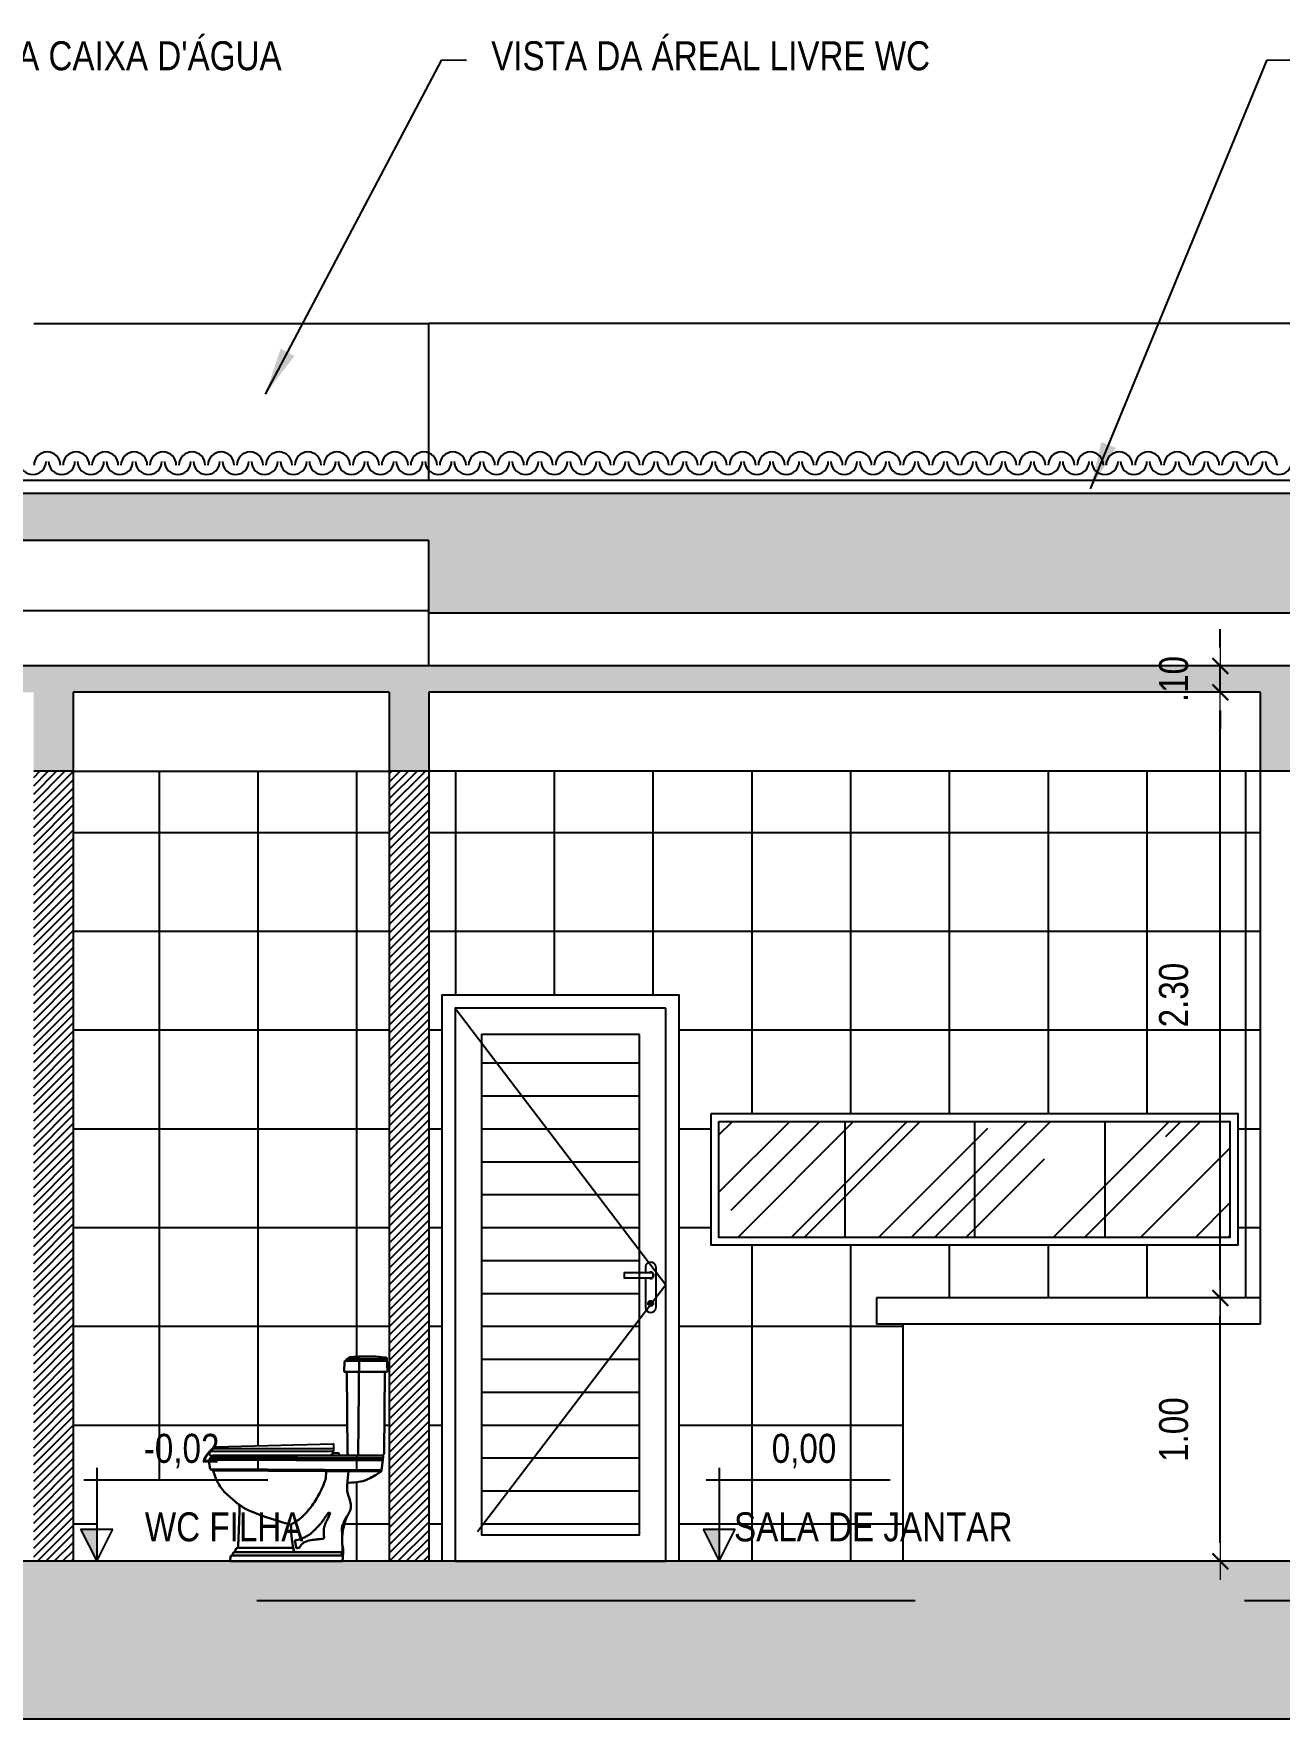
# Model space of a CAD drawing. Header units: millimetres. Extents: x -677 to -23, y -135 to 1112.
# Drawn here: x -56.4 to -51.67, y 864.54 to 870.94 of the extents above; entities that cross this region are included whole.
import ezdxf
from ezdxf.enums import TextEntityAlignment as Align

# ---------------------------------------------------------------- set-up
doc = ezdxf.new("R2010")
doc.units = ezdxf.units.MM
doc.header["$LTSCALE"] = 20
doc.header["$MEASUREMENT"] = 0
doc.header["$PDSIZE"] = -5
doc.linetypes.add('CONTINU', pattern=[0])
doc.linetypes.add('HIDDEN2', pattern=[0.1875, 0.125, -0.0625])
doc.layers.get('0').update_dxf_attribs({"linetype": 'CONTINUOUS'})
doc.layers.get('Defpoints').update_dxf_attribs({"linetype": 'CONTINUOUS'})
for name, color, linetype in [('COTA', 7, 'CONTINUOUS'), ('COTAS', 7, 'CONTINUOUS'), ('E-hatch', 8, 'CONTINUOUS'), ('E-txt-g', 3, 'CONTINUOUS'), ('ESQUADRIA', 3, 'CONTINUOUS'), ('IDECOR', 1, 'CONTINUOUS'), ('IPONTO', 2, 'CONTINUOUS')]:
    doc.layers.add(name, color=color, linetype=linetype)
for name, color, linetype, lineweight in [('E-Cta-W', 7, 'CONTINUOUS', 20), ('E-Pen-C', 4, 'CONTINUOUS', 15), ('E-Pen-G', 3, 'CONTINUOUS', 30), ('E-Txt-W', 7, 'CONTINUOUS', 20), ('ICASA', 3, 'CONTINUOUS', 30)]:
    doc.layers.add(name, color=color, linetype=linetype, lineweight=lineweight)
doc.styles.add('F2', font='swissc.ttf')
doc.styles.add('REG60', font='romans.shx', dxfattribs={"width": 0.8, "height": 0.15})
doc.styles.add('REG80', font='romans.shx', dxfattribs={"width": 0.8, "height": 0.2})
doc.dimstyles.new('DIMENSION-1', dxfattribs={"dimtxt": 0.11, "dimasz": 0.07, "dimexe": 1, "dimexo": 0, "dimgap": 0.12, "dimtad": 1, "dimzin": 7, "dimdsep": 46, "dimtxsty": 'F2', "dimblk1": 'TRACO', "dimblk2": 'TRACO', "dimsah": 1, "dimcen": 1, "dimse1": 1, "dimse2": 1, "dimclrd": 256, "dimclre": 256, "dimclrt": 6, "dimadec": 0, "dimazin": 0, "dimtfac": 1, "dimtix": 1, "dimtmove": 2, "dimatfit": 3, "dimldrblk": 'TRACO', "dimfxl": 1, "dimtolj": 1, "dimtzin": 0, "dimarcsym": 0})
doc.dimstyles.get("Standard").update_dxf_attribs({"dimtxt": 0.18, "dimasz": 0.18, "dimexe": 0.18, "dimexo": 0.0625, "dimgap": 0.09, "dimtad": 0, "dimtih": 1, "dimtoh": 1, "dimdec": 4, "dimzin": 0, "dimdsep": 46, "dimtxsty": 'Standard', "dimcen": 0.09, "dimadec": 0, "dimazin": 0, "dimtfac": 1, "dimtdec": 4, "dimtofl": 0, "dimtmove": 0, "dimatfit": 3, "dimfxl": 1, "dimtolj": 1, "dimtzin": 0, "dimarcsym": 0})
pattern_1 = [(90, (-84.41893, 346.28626), (-0.375, 6e-17), []), (180, (-84.41893, 346.28626), (-6e-17, -0.375), [])]

# ---------------------------------------------------------------- blocks, each defined once
blk = doc.blocks.new('TXT-AMB75')
at = {"layer": 'E-txt-g', "style": 'REG80', "width": 0.8, "flags": 8}
blk.add_attdef('TXT', text='', height=0.2, dxfattribs=at).set_placement((0.0055, 0.2964), align=Align.CENTER)
at = {"layer": 'E-Txt-W', "style": 'REG60', "width": 0.8, "flags": 8}
blk.add_attdef('TXT', text='', height=0.15, dxfattribs=at).set_placement((0.0055, 0.0271), align=Align.CENTER)
blk = doc.blocks.new('TRACO')
at = {"layer": 'E-Pen-C'}
for p, q in [((0, 1), (0, -1)), ((-1, 0), (1, 0))]:
    blk.add_line(p, q, dxfattribs=at)
at = {"layer": 'E-Pen-G'}
blk.add_line((-0.424, -0.424), (0.424, 0.424), dxfattribs=at)
blk = doc.blocks.new('*D594')
at = {"color": 4, "lineweight": -2}
blk.add_line((-59.5385, 865.0641), (-59.5385, 870.5741), dxfattribs=at)
at = {"layer": 'Defpoints', "color": 0, "linetype": 'Continuous'}
for p in [(-59.5385, 870.6441), (-58.1947, 870.6441), (-41.4493, 864.9941)]:
    blk.add_point(p, dxfattribs=at)
at = {"color": 4, "linetype": 'Continuous', "lineweight": -2, "xscale": 0.07, "yscale": 0.07, "zscale": 0.07}
for p, rotation in [((-59.5385, 870.6441), 90), ((-59.5385, 864.9941), 270)]:
    blk.add_blockref('TRACO', p, dxfattribs=dict(at, rotation=rotation))
at = {"color": 4, "linetype": 'Continuous', "insert": (-59.715, 868.1191), "char_height": 0.11, "attachment_point": 5, "rotation": 90, "style": 'F2'}
blk.add_mtext('\\A1;5.65', dxfattribs=at)
blk = doc.blocks.new('*D607')
at = {"color": 4, "lineweight": -2}
blk.add_line((-51.8912, 865.2141), (-51.8912, 866.0741), dxfattribs=at)
at = {"layer": 'Defpoints', "color": 0, "linetype": 'Continuous'}
for p in [(-51.8912, 866.1441), (-51.8388, 866.1441), (-51.8388, 865.1441)]:
    blk.add_point(p, dxfattribs=at)
at = {"color": 4, "linetype": 'Continuous', "lineweight": -2, "xscale": 0.07, "yscale": 0.07, "zscale": 0.07}
for p, rotation in [((-51.8912, 866.1441), 90), ((-51.8912, 865.1441), 270)]:
    blk.add_blockref('TRACO', p, dxfattribs=dict(at, rotation=rotation))
at = {"color": 4, "linetype": 'Continuous', "insert": (-52.0677, 865.6441), "char_height": 0.11, "attachment_point": 5, "rotation": 90, "style": 'F2'}
blk.add_mtext('\\A1;1.00', dxfattribs=at)
blk = doc.blocks.new('*D608')
at = {"color": 4, "lineweight": -2}
blk.add_line((-51.8912, 866.2141), (-51.8912, 868.3741), dxfattribs=at)
at = {"layer": 'Defpoints', "color": 0, "linetype": 'Continuous'}
for p in [(-51.8912, 868.4441), (-51.7393, 868.4441), (-51.8388, 866.1441)]:
    blk.add_point(p, dxfattribs=at)
at = {"color": 4, "linetype": 'Continuous', "lineweight": -2, "xscale": 0.07, "yscale": 0.07, "zscale": 0.07}
for p, rotation in [((-51.8912, 868.4441), 90), ((-51.8912, 866.1441), 270)]:
    blk.add_blockref('TRACO', p, dxfattribs=dict(at, rotation=rotation))
at = {"color": 4, "linetype": 'Continuous', "insert": (-52.0678, 867.2941), "char_height": 0.11, "attachment_point": 5, "rotation": 90, "style": 'F2'}
blk.add_mtext('\\A1;2.30', dxfattribs=at)
blk = doc.blocks.new('*D609')
at = {"color": 4, "lineweight": -2}
for p, q in [((-51.8912, 868.6141), (-51.8912, 868.6841)), ((-51.8912, 868.4441), (-51.8912, 868.5441)), ((-51.8912, 868.3741), (-51.8912, 868.3041))]:
    blk.add_line(p, q, dxfattribs=at)
at = {"layer": 'Defpoints', "color": 0, "linetype": 'Continuous'}
for p in [(-51.8912, 868.5441), (-51.7393, 868.5441), (-51.7393, 868.4441)]:
    blk.add_point(p, dxfattribs=at)
at = {"color": 4, "linetype": 'Continuous', "lineweight": -2, "xscale": 0.07, "yscale": 0.07, "zscale": 0.07}
for p, rotation in [((-51.8912, 868.5441), 270), ((-51.8912, 868.4441), 90)]:
    blk.add_blockref('TRACO', p, dxfattribs=dict(at, rotation=rotation))
at = {"color": 4, "linetype": 'Continuous', "insert": (-52.0677, 868.4941), "char_height": 0.11, "attachment_point": 5, "rotation": 90, "style": 'F2'}
blk.add_mtext('\\A1;.10', dxfattribs=at)
blk = doc.blocks.new('VASO LATERAL')
at = {"layer": 'ICASA', "color": 8}
for p, q in [((0.2105, 0.7713), (0.2105, 0.7699)), ((0.2471, 0.4009), (0.2502, 0.777)), ((0.3582, 0.7223), (0.3559, 0.7692)), ((0.1932, 0.7223), (0.1952, 0.758)), ((0.3555, 0.7195), (0.1959, 0.7195)), ((0.1999, 0.7613), (0.3563, 0.7613)), ((0.2007, 0.7646), (0.2007, 0.7633)), ((0.2034, 0.7673), (0.2079, 0.7673)), ((0.2068, 0.4098), (0.2037, 0.7195)), ((0.2079, 0.7673), (0.356, 0.7673)), ((0.3455, 0.4098), (0.3481, 0.7195)), ((0.3401, 0.3825), (-0.3197, 0.3856)), ((0.3402, 0.3839), (-0.3167, 0.387)), ((0.3409, 0.39), (-0.3138, 0.393)), ((0.3411, 0.3915), (-0.309, 0.3945)), ((0.3382, 0.4009), (-0.3046, 0.4009)), ((0.3365, 0.4009), (0.2158, 0.4009)), ((0.3125, 0.4009), (0.3382, 0.4009)), ((0.3417, 0.397), (0.3358, 0.3444)), ((0.336, 0.3461), (-0.3135, 0.3491)), ((0.333, 0.3406), (-0.3047, 0.344)), ((0.1822, -0.0001), (-0.2348, 0.0002)), ((0.1838, 0.0219), (-0.2311, 0.0222)), ((0.0112, 0.034), (-0.2223, 0.0341)), ((-0.0038, 0.0504), (-0.2111, 0.0505)), ((0.1808, 0.0339), (0.0116, 0.034)), ((0.1822, -0.0001), (0.1858, -0.0001))]:
    blk.add_line(p, q, dxfattribs=at)
for centre, radius, start, end in [((0.2079, 0.7699), 0.00268, 270, 0), ((0.2132, 0.7713), 0.00268, 91.33222, 180), ((0.2797, 0.1679), 0.6098, 93.37475, 96.26816), ((0.3514, 0.7689), 0.00446, 2.86241, 84.81978), ((0.1959, 0.7222), 0.00268, 177.13759, 270), ((0.1979, 0.7579), 0.00268, 90, 176.82017), ((0.198, 0.7633), 0.00268, 267.04131, 359.94601), ((0.2034, 0.7646), 0.00268, 90, 180), ((0.3555, 0.7222), 0.00268, 270, 2.86241), ((0.2158, 0.4099), 0.009, 180.58079, 270), ((0.3365, 0.4099), 0.009, 270, 359.52203), ((0.3382, 0.3973), 0.00357, 355.69938, 90), ((0.3313, 0.3447), 0.00446, 291.76357, 355.69938), ((0.2126, 0.2891), 0.00892, 86.95909, 140.55811), ((0.0016, 0.1341), 0.01, 119.81282, 181.81732), ((-0.2383, 0.0018), 0.0016, 178.36998, 271.69153), ((-0.0038, 0.0454), 0.005, 9.78874, 89.96216), ((0.0116, 0.044), 0.01, 190.09913, 269.96488), ((0.1792, 0.0269), 0.005, 269.9622, 355.37758), ((0.1799, 0.0411), 0.00727, 276.43569, 334.65136), ((0.1838, 0.0169), 0.005, 355.55634, 89.9622), ((0.1858, 0.0016), 0.00176, 270, 3.31082)]:
    blk.add_arc(centre, radius, start, end, dxfattribs=at)
for points in [[(0.3518, 0.7734), (0.3202, 0.7763), (0.2885, 0.7776), (0.2661, 0.7775), (0.2502, 0.777), (0.2285, 0.7755), (0.2131, 0.774)], [(0.2131, 0.2981), (0.2399, 0.2998), (0.2719, 0.3069), (0.2987, 0.3189), (0.3201, 0.3317), (0.333, 0.3406)]]:
    blk.add_spline(points, degree=3, dxfattribs=at)
for points, knots in [([(-0.3143, 0.3502), (-0.3143, 0.3502), (-0.3167, 0.3603), (-0.3179, 0.365), (-0.3186, 0.3706), (-0.3204, 0.3802), (-0.3204, 0.3844), (-0.3198, 0.3859), (-0.3185, 0.3862), (-0.3166, 0.3869), (-0.3151, 0.3884), (-0.315, 0.3907), (-0.3145, 0.3928), (-0.3125, 0.3935), (-0.3097, 0.3939), (-0.3083, 0.3951), (-0.3083, 0.3965), (-0.3079, 0.3986), (-0.3067, 0.4006), (-0.3054, 0.4008), (-0.3046, 0.4009)], [471.730892, 471.730892, 471.730892, 471.730892, 472.134913, 478.26869, 488.469138, 501.954598, 502.977401, 504.345307, 506.341373, 507.493111, 508.859674, 512.511268, 514.21595, 515.242162, 519.008043, 520.629526, 523.362272, 527.03467, 528.283221, 531.073696, 531.073696, 531.073696, 531.073696]), ([(-0.0067, 0.1396), (-0.0274, 0.1436), (-0.1633, 0.1849), (-0.212, 0.2196), (-0.2222, 0.2282), (-0.2343, 0.2394), (-0.2516, 0.2541), (-0.2665, 0.2688), (-0.2799, 0.2864), (-0.2888, 0.3041), (-0.2952, 0.3182), (-0.2992, 0.3303), (-0.3028, 0.3386), (-0.3041, 0.3442), (-0.3082, 0.347), (-0.312, 0.3476), (-0.3138, 0.3494), (-0.3143, 0.3501), (-0.3143, 0.3502)], [269.101577, 269.101577, 269.101577, 269.101577, 270.3207, 276.38513, 282.365786, 312.3365, 332.522868, 357.188762, 389.546996, 407.287114, 424.624594, 442.17937, 450.386764, 455.771929, 460.771929, 466.157094, 468.700975, 469.039517, 469.039517, 469.039517, 469.039517]), ([(-0.0033, 0.1428), (-0.0004, 0.1442), (0.0146, 0.1517), (0.0415, 0.1739), (0.0751, 0.2131), (0.1025, 0.2603), (0.1178, 0.2954), (0.1235, 0.3127), (0.1262, 0.3417)], [6.44764, 6.44764, 6.44764, 6.44764, 16.376114, 56.76625, 109.434836, 171.037029, 219.477678, 224.357163, 224.357163, 224.357163, 224.357163]), ([(0.2098, 0.3406), (0.2038, 0.2771), (0.2056, 0.2521), (0.214, 0.2434), (0.221, 0.2063), (0.2156, 0.1901), (0.2048, 0.1713), (0.2004, 0.1605), (0.1953, 0.1433), (0.1903, 0.1251), (0.1879, 0.1095), (0.186, 0.0949), (0.1865, 0.0824), (0.1855, 0.0733), (0.1856, 0.0646), (0.1908, 0.0442), (0.1887, 0.0165)], [725.719619, 725.719619, 725.719619, 725.719619, 740.242316, 791.876048, 810.118774, 821.314618, 842.142794, 861.156406, 886.144865, 903.256014, 925.211078, 940.387534, 955.249387, 966.654149, 972.63735, 973.118242, 973.118242, 973.118242, 973.118242]), ([(-0.2399, 0.0018), (-0.2395, 0.0069), (-0.2376, 0.0172), (-0.2361, 0.0206), (-0.2348, 0.0224), (-0.2313, 0.0213), (-0.2298, 0.0234), (-0.229, 0.0262), (-0.228, 0.0295), (-0.2272, 0.0339), (-0.2218, 0.0339), (-0.2196, 0.0351), (-0.2188, 0.0435), (-0.2167, 0.0492), (-0.213, 0.0501), (-0.2101, 0.0498), (-0.2094, 0.0521), (-0.2086, 0.0575), (-0.2079, 0.0814), (-0.2056, 0.1268), (-0.205, 0.1683), (-0.2033, 0.1921), (-0.2031, 0.2015), (-0.2035, 0.2067), (-0.2042, 0.2098), (-0.2068, 0.2146)], [2.437351, 2.437351, 2.437351, 2.437351, 21.384291, 24.06178, 26.007016, 31.81901, 34.285122, 36.680121, 41.797831, 45.991043, 48.662649, 57.469767, 68.190556, 70.100303, 71.545346, 77.396897, 78.804148, 81.21117, 102.857084, 171.967677, 226.620366, 246.026803, 253.028722, 258.776799, 263.610492, 263.610492, 263.610492, 263.610492]), ([(-0.0084, 0.1338), (-0.0081, 0.1239), (-0.0072, 0.1009), (-0.0046, 0.078), (0.0011, 0.0462)], [8.488342, 8.488342, 8.488342, 8.488342, 38.091424, 77.543862, 77.543862, 77.543862, 77.543862]), ([(0.0131, 0.0502), (0.0146, 0.0502), (0.0156, 0.0502), (0.0193, 0.0504), (0.0244, 0.0516), (0.0268, 0.0567), (0.0312, 0.0638), (0.0425, 0.0733), (0.0618, 0.0789), (0.0827, 0.0827), (0.0998, 0.0836), (0.1098, 0.0849), (0.1148, 0.0853), (0.1177, 0.0876), (0.1171, 0.0932), (0.1168, 0.1015), (0.1151, 0.1157), (0.1185, 0.1336), (0.1255, 0.1516), (0.1339, 0.1662), (0.1384, 0.1755), (0.1405, 0.1807), (0.1401, 0.1828), (0.1383, 0.1842), (0.1359, 0.1846), (0.1333, 0.1836), (0.1316, 0.1815), (0.1293, 0.178), (0.1252, 0.172), (0.1179, 0.1612), (0.1091, 0.149), (0.0967, 0.1336), (0.0828, 0.1204), (0.068, 0.1053), (0.053, 0.0961), (0.0379, 0.0878), (0.0241, 0.0836), (0.014, 0.0803), (0.0088, 0.0796), (0.0067, 0.0785), (0.0067, 0.0771), (0.0069, 0.0751), (0.0082, 0.0685), (0.01, 0.0603), (0.011, 0.0532), (0.0117, 0.0507), (0.012, 0.0504), (0.0123, 0.0503), (0.0131, 0.0502)], [0, 0, 0, 0, 0.566251, 8.670679, 11.12572, 15.705171, 24.262419, 36.786316, 58.525684, 83.351568, 100.889125, 109.484314, 113.863244, 115.652373, 119.784024, 129.073509, 141.727039, 161.949452, 182.955329, 199.475739, 212.292536, 214.116802, 216.26332, 218.049084, 220.708949, 223.162422, 226.159767, 228.619525, 235.764552, 248.055879, 267.572762, 280.888851, 307.438282, 325.098588, 343.815809, 360.011744, 376.56194, 387.170646, 391.454834, 392.543522, 393.635553, 395.22208, 398.82066, 413.646288, 420.260594, 420.8271, 421.072942, 421.634142, 421.634142, 421.634142, 421.634142]), ([(0.2053, 0.1715), (0.2051, 0.1713), (0.1868, 0.1403), (0.1847, 0.1305), (0.1848, 0.1156), (0.1866, 0.0987)], [2.779136, 2.779136, 2.779136, 2.779136, 2.790357, 6.281814, 7.351722, 7.351722, 7.351722, 7.351722])]:
    blk.add_open_spline(points, degree=3, knots=knots, dxfattribs=at)
for points in [[(-0.2383, 0.0002), (-0.2371, 0.0001), (-0.236, 0.0001), (-0.2348, 0.0002)], [(0.0011, 0.0462), (0.0013, 0.045), (0.0015, 0.0436), (0.0018, 0.0422)], [(0.1869, 0.0542), (0.1872, 0.0401), (0.1869, 0.0378), (0.1842, 0.0265)], [(0.1887, 0.0165), (0.1884, 0.0122), (0.188, 0.0073), (0.1875, 0.0017)]]:
    blk.add_open_spline(points, degree=3, dxfattribs=at)
at = {"layer": 'IDECOR', "color": 8}
for p, q in [((-0.3169, 0.4036), (-0.3149, 0.4151)), ((-0.3149, 0.4016), (0.1349, 0.4016)), ((-0.31, 0.4176), (0.1545, 0.4176)), ((-0.3079, 0.42), (-0.307, 0.4251)), ((-0.3017, 0.4276), (0.1549, 0.4276)), ((-0.2949, 0.4341), (0.1519, 0.4458)), ((0.1749, 0.4109), (0.1518, 0.4109)), ((0.1549, 0.4216), (0.1549, 0.4428)), ((0.1749, 0.4009), (0.1749, 0.4109))]:
    blk.add_line(p, q, dxfattribs=at)
for centre, radius, start, end in [((-0.3149, 0.4036), 0.002, 180, 269.73382), ((-0.3119, 0.4146), 0.003, 79.28557, 170), ((-0.3108, 0.4205), 0.003, 259.28557, 350), ((-0.304, 0.4246), 0.003, 76.99247, 170), ((-0.3027, 0.4304), 0.003, 256.99247, 350.50071), ((-0.2948, 0.4291), 0.005, 91.49818, 170.50071), ((0.1349, 0.4216), 0.02, 270, 0), ((0.1519, 0.4428), 0.003, 0, 91.49818)]:
    blk.add_arc(centre, radius, start, end, dxfattribs=at)
at = {"layer": 'IPONTO', "color": 8}
blk.add_point((0.0597, -0.0001), dxfattribs=at)

msp = doc.modelspace()

# ---------------------------------------------------------------- hatches: boundary and pattern name
at = {"linetype": 'Continuous'}
h = msp.add_hatch(dxfattribs=at)
h.set_pattern_fill('TROOF1', color=8, scale=0.15, angle=180, style=0, pattern_type=2)
h.set_pattern_definition([(180, (-84.41893, 346.28626), (-0.15, -0.15), [0.048, -0.102]), (305.2176, (-84.5629314, 346.271264), (-1.05000017453, 1.49999987498), [0.03121305, -3.0900849]), (340.71, (-84.5449314, 346.245764), (-2.55000077763, 0.8999979741), [0.0317844, -3.1466586]), (19.29, (-84.5149314, 346.235264), (2.55000077763, 0.8999979741), [0.0317844, -3.1466586]), (54.7824, (-84.4849314, 346.245764), (1.05000017453, 1.49999987498), [0.03121305, -3.0900849]), (90, (-84.46693, 346.27126), (-0.15, 0.15), [0.015, -0.135]), (270, (-84.56293, 346.28626), (0.15, -0.15), [0.015, -0.135]), (180, (-84.41893, 346.28026), (-0.15, -0.15), [0.042, -0.108]), (306.3844, (-84.5689314, 346.268264), (-1.650001937525, 2.24999858293), [0.0354012, -3.50472585]), (342.3499, (-84.5479314, 346.239764), (2.850000422915, -0.899998778574), [0.0346302, -3.42838875]), (17.6501, (-84.5149314, 346.229264), (-2.850000422915, -0.899998778574), [0.0346302, -3.42838875]), (53.6156, (-84.4819314, 346.239764), (1.650001937525, 2.24999858293), [0.0354012, -3.50472585]), (90, (-84.46093, 346.26826), (-0.15, 0.15), [0.012, -0.138]), (270, (-84.56893, 346.28026), (0.15, -0.15), [0.012, -0.138]), (180, (-84.56293, 346.28026), (-0.15, -0.15), [0.006, -0.144]), (267.3974, (-84.4609314, 346.268264), (0.1500021288, 3.14999989794), [0.13213635, -3.17127105]), (272.6026, (-84.5689314, 346.268264), (0.1500021288, -3.14999989794), [0.13213635, -3.17127105]), (180, (-84.56293, 346.28626), (-0.15, -0.15), [0.006, -0.144])])
h.paths.add_polyline_path([(-63.1482, 869.1995), (-63.1482, 869.0198), (-54.896, 869.0198), (-54.896, 868.7441), (-48.0893, 868.7441), (-48.0893, 869.0198), (-44.7393, 869.0198), (-44.7393, 869.1995)])
h = msp.add_hatch()
h.set_pattern_fill('ANSI37,_O', color=8, scale=3, angle=45)
h.set_pattern_definition(pattern_1)
edge = h.paths.add_edge_path()
edge.add_line((-55.046, 868.1441), (-56.246, 868.1441))
edge.add_line((-56.246, 868.1441), (-56.246, 865.1441))
edge.add_line((-56.246, 865.1441), (-56.1568, 865.1441))
edge.add_line((-56.1568, 865.1441), (-56.2177, 865.2661))
edge.add_line((-56.2177, 865.2661), (-56.1568, 865.2661))
edge.add_line((-56.1568, 865.2661), (-56.1568, 865.4531))
edge.add_line((-56.1568, 865.4531), (-55.7018, 865.4531))
edge.add_spline(control_points=[(-55.7018, 865.4531), (-55.7032, 865.4562), (-55.7067, 865.4641), (-55.7101, 865.4746), (-55.7137, 865.4829), (-55.7146, 865.487), (-55.7156, 865.4882), (-55.7156, 865.4883)], knot_values=[413.055941, 413.055941, 413.055941, 413.055941, 424.624594, 442.17937, 450.386764, 455.771929, 455.857362, 455.857362, 455.857362, 455.857362], degree=3, periodic=0)
edge.add_spline(control_points=[(-55.7156, 865.4883), (-55.7164, 865.4894), (-55.7191, 865.4912), (-55.7226, 865.4918), (-55.7241, 865.4931), (-55.7244, 865.4934)], knot_values=[455.857362, 455.857362, 455.857362, 455.857362, 460.771929, 466.157094, 467.520836, 467.520836, 467.520836, 467.520836], degree=3, periodic=0)
edge.add_line((-55.7244, 865.4934), (-55.0749, 865.4904))
edge.add_line((-55.0749, 865.4904), (-55.07, 865.5343))
edge.add_line((-55.07, 865.5343), (-55.0728, 865.538))
edge.add_arc((-55.0728, 865.5416), 0.00357, 269.93345, 449.93345)
edge.add_line((-55.0728, 865.5451), (-55.0688, 865.5451))
edge.add_line((-55.0688, 865.5451), (-55.0756, 865.4848))
edge.add_line((-55.0756, 865.4848), (-55.0779, 865.4848))
edge.add_spline(control_points=[(-55.0779, 865.4848), (-55.0822, 865.4818), (-55.0933, 865.4741), (-55.1133, 865.4621), (-55.1397, 865.4497), (-55.169, 865.4434), (-55.1888, 865.4426), (-55.1978, 865.4423)], knot_values=[0, 0, 0, 0, 0.015656, 0.040564, 0.069933, 0.102668, 0.12957, 0.12957, 0.12957, 0.12957], degree=3, periodic=0)
edge.add_arc((-55.1983, 865.4334), 0.00893, 97.68314, 139.35363)
edge.add_spline(control_points=[(-55.2011, 865.4848), (-55.2072, 865.4214), (-55.2053, 865.3963), (-55.1969, 865.3877), (-55.1899, 865.3505), (-55.1953, 865.3344), (-55.2025, 865.3219), (-55.2054, 865.3162), (-55.2056, 865.3158)], knot_values=[725.719619, 725.719619, 725.719619, 725.719619, 740.242316, 791.876048, 810.118774, 821.314618, 842.142794, 843.865034, 843.865034, 843.865034, 843.865034], degree=3, periodic=0)
edge.add_spline(control_points=[(-55.2056, 865.3158), (-55.2078, 865.3115), (-55.2106, 865.3043), (-55.2156, 865.2875), (-55.2206, 865.2694), (-55.2228, 865.2551), (-55.224, 865.2459), (-55.2243, 865.2429)], knot_values=[843.865034, 843.865034, 843.865034, 843.865034, 861.156406, 886.144865, 903.256014, 925.211078, 935.70442, 935.70442, 935.70442, 935.70442], degree=3, periodic=0)
edge.add_spline(control_points=[(-55.2243, 865.2429), (-55.2244, 865.2416), (-55.2248, 865.236), (-55.2244, 865.2267), (-55.2254, 865.2176), (-55.2253, 865.2089), (-55.2201, 865.1884), (-55.2222, 865.1607)], knot_values=[935.70442, 935.70442, 935.70442, 935.70442, 940.387534, 955.249387, 966.654149, 972.63735, 973.118242, 973.118242, 973.118242, 973.118242], degree=3, periodic=0)
edge.add_spline(control_points=[(-55.2222, 865.1607), (-55.2225, 865.1565), (-55.2229, 865.1516), (-55.2234, 865.146)], knot_values=[973.174364, 973.174364, 973.174364, 973.174364, 973.258144, 973.258144, 973.258144, 973.258144], degree=3, periodic=0)
edge.add_line((-55.2235, 865.1441), (-55.046, 865.1441))
edge.add_line((-55.046, 865.1441), (-55.046, 868.1441))
edge = h.paths.add_edge_path(flags=16)
edge.add_spline(control_points=[(-55.1978, 865.9183), (-55.1926, 865.9188), (-55.1803, 865.9201), (-55.1679, 865.9209), (-55.1607, 865.9212)], knot_values=[0.101759, 0.101759, 0.101759, 0.101759, 0.117155, 0.138951, 0.138951, 0.138951, 0.138951], degree=3, periodic=0)
edge.add_arc((-55.1312, 865.3122), 0.6098, 93.72083, 94.44891, ccw=False)
edge.add_spline(control_points=[(-55.1978, 865.9183), (-55.1926, 865.9188), (-55.1803, 865.9201), (-55.1679, 865.9209), (-55.1607, 865.9212)], knot_values=[0.101759, 0.101759, 0.101759, 0.101759, 0.117155, 0.138951, 0.138951, 0.138951, 0.138951], degree=3, periodic=0)
edge.add_spline(control_points=[(-55.1607, 865.9212), (-55.1554, 865.9215), (-55.1426, 865.9219), (-55.1193, 865.922), (-55.0907, 865.9209), (-55.0696, 865.9187), (-55.0591, 865.9176)], knot_values=[0, 0, 0, 0, 0.015929, 0.038259, 0.070009, 0.101759, 0.101759, 0.101759, 0.101759], degree=3, periodic=0)
edge.add_line((-55.0552, 865.9173), (-55.0526, 865.8637))
edge.add_line((-55.0526, 865.8637), (-55.0628, 865.8637))
edge.add_line((-55.0628, 865.8637), (-55.0654, 865.5541))
edge.add_arc((-55.0744, 865.5541), 0.009, 270, 359.52203, ccw=False)
edge.add_line((-55.0744, 865.5451), (-55.1951, 865.5451))
edge.add_arc((-55.1951, 865.5541), 0.009, 180.58079, 270, ccw=False)
edge.add_line((-55.2041, 865.554), (-55.2072, 865.8637))
edge.add_line((-55.2072, 865.8637), (-55.2178, 865.8637))
edge.add_line((-55.2178, 865.8637), (-55.2154, 865.9067))
edge.add_arc((-55.2128, 865.9074), 0.00277, 193.75618, 377.16519)
edge.add_arc((-55.2075, 865.9088), 0.00268, 90, 193.99545, ccw=False)
edge.add_line((-55.2075, 865.9115), (-55.203, 865.9115))
edge.add_arc((-55.2029, 865.9142), 0.00268, 265.96487, 375.81178)
edge.add_arc((-55.1977, 865.9156), 0.00268, 96.32087, 194.43866, ccw=False)
edge.add_arc((-55.1312, 865.3122), 0.6098, 94.57392, 96.2899, ccw=False)
h.paths.add_polyline_path([(-55.256, 865.5901), (-55.256, 865.5618), (-55.2564, 865.5618, -0.356394), (-55.276, 865.5458), (-55.7282, 865.5458), (-55.7254, 865.5618), (-55.7209, 865.5618, 1.076354), (-55.7175, 865.5673, -0.583506), (-55.7149, 865.5718), (-55.7126, 865.5718, 0.277632), (-55.7106, 865.5742, -0.359049), (-55.7058, 865.5784)], flags=16)
h.paths.add_polyline_path([(-56.0192, 865.4639), (-55.6498, 865.4639), (-55.6498, 865.6618), (-56.0192, 865.6618)], flags=25)
h = msp.add_hatch()
h.set_pattern_fill('ANSI37,_O', color=8, scale=3, angle=45)
h.set_pattern_definition(pattern_1)
h.paths.add_polyline_path([(-54.896, 868.1441), (-54.896, 865.1441), (-54.846, 865.1441), (-54.846, 867.2941), (-53.946, 867.2941), (-53.946, 865.1441), (-53.7936, 865.1441), (-53.8546, 865.2661), (-53.7327, 865.2661), (-53.7936, 865.1441), (-53.096, 865.1441), (-53.096, 866.0441), (-53.196, 866.0441), (-53.196, 866.1441), (-51.7393, 866.1441), (-51.7393, 868.1441)])
h.paths.add_polyline_path([(-51.8245, 866.8441), (-51.8245, 866.3441), (-53.8245, 866.3441), (-53.8245, 866.8441)], flags=16)
h.paths.add_polyline_path([(-51.8545, 866.8141), (-51.8545, 866.3741), (-53.7945, 866.3741), (-53.7945, 866.8141)], flags=0)
h.paths.add_polyline_path([(-53.7386, 865.1886), (-52.6786, 865.1886), (-52.6786, 865.3613), (-53.7386, 865.3613)], flags=24)
h.paths.add_polyline_path([(-51.9519, 867.1389), (-51.9519, 867.4491), (-52.1822, 867.4491), (-52.1822, 867.1389)], flags=24)
h.paths.add_polyline_path([(-53.6319, 865.464), (-53.3109, 865.464), (-53.3109, 865.6614), (-53.6319, 865.6614)], flags=24)
h = msp.add_hatch(dxfattribs=at)
h.set_pattern_fill('ANSI31', color=8, angle=135, style=0)
h.set_pattern_definition([(180, (-84.41893, 346.28626), (-3e-17, -0.125), [])])
h.paths.add_polyline_path([(-54.696, 867.1441), (-54.696, 867.1129), (-54.096, 866.3254), (-54.096, 867.1441)])
h.paths.add_polyline_path([(-54.696, 867.1129), (-54.696, 865.2754), (-54.096, 866.0629), (-54.096, 866.22), (-54.1536, 866.22), (-54.1536, 866.24), (-54.096, 866.24), (-54.096, 866.3254)])
h.paths.add_polyline_path([(-54.696, 865.2754), (-54.696, 865.2441), (-54.096, 865.2441), (-54.096, 866.0629)])
at = {"layer": 'COTA', "linetype": 'Continuous'}
h = msp.add_hatch(dxfattribs=at)
h.set_pattern_fill('AR-RROOF', color=8, scale=0.35, angle=45, style=0)
h.set_pattern_definition([(45, (6.5561, 138.40094), (0.29698485, 0.7919596), [5.25, -0.7, 1.75, -0.35]), (45, (6.7615, 138.85384), (-0.57664558, 0.08167083), [1.05, -0.1155, 2.1, -0.2625]), (45, (6.46947, 138.73505), (1.1211178, 1.45275088), [2.8, -0.49, 1.4, -0.35])])
h.paths.add_polyline_path([(-53.7945, 866.8141), (-51.8545, 866.8141), (-51.8545, 866.3741), (-53.7945, 866.3741)])
at = {"layer": 'COTAS', "linetype": 'CONTINU'}
h = msp.add_hatch(dxfattribs=at)
h.set_pattern_fill('ANSI38', color=8, scale=0.25, style=0)
h.set_pattern_definition([(45, (-84.41893, 346.286264), (-0.022097087, 0.022097087), []), (135, (-84.41893, 346.286264), (-0.0662912607, 0.022097087), [0.078125, -0.046875])])
h.paths.add_polyline_path([(-67.524, 865.0441), (-67.524, 864.5441), (-37.8861, 864.5441), (-37.8861, 864.8957), (-38.4716, 864.8739), (-38.8036, 864.8543), (-38.9493, 864.8441), (-38.9493, 864.9941), (-41.7993, 864.9941), (-41.7993, 865.0441), (-43.9893, 865.0441), (-43.9893, 865.0941), (-44.5893, 865.0941), (-44.5893, 865.1441), (-63.2982, 865.1441), (-63.2982, 865.0941), (-63.8982, 865.0941), (-63.8982, 865.0441)])
at = {"layer": 'E-hatch'}
h = msp.add_hatch(dxfattribs=at)
h.set_pattern_fill('ANSI31', color=256, scale=0.18, style=0)
h.set_pattern_definition([(45, (-84.418931, 346.286264), (-0.0159099026, 0.0159099026), [])])
h.paths.add_polyline_path([(-66.2993, 867.9941), (-66.2493, 867.9941), (-66.2493, 868.0441), (-66.4493, 868.0441), (-66.4493, 865.0441), (-66.2993, 865.0441)])
h.paths.add_polyline_path([(-63.1482, 868.1441), (-63.2982, 868.1441), (-63.2982, 867.2441), (-63.1482, 867.2441)])
h.paths.add_polyline_path([(-63.1482, 866.1441), (-63.2982, 866.1441), (-63.2982, 865.1441), (-63.1482, 865.1441)])
h.paths.add_polyline_path([(-63.1482, 869.8441), (-63.3482, 869.8441), (-63.3482, 869.7941), (-63.2982, 869.7941), (-63.2982, 868.5441), (-63.1482, 868.5441)])
h.paths.add_polyline_path([(-59.8982, 868.1441), (-60.0482, 868.1441), (-60.0482, 865.1441), (-59.8982, 865.1441)])
h.paths.add_polyline_path([(-56.246, 868.1441), (-56.396, 868.1441), (-56.396, 865.1441), (-56.246, 865.1441)])
h.paths.add_polyline_path([(-54.896, 868.1441), (-55.046, 868.1441), (-55.046, 865.1441), (-54.896, 865.1441)])
h.paths.add_polyline_path([(-47.9393, 868.1441), (-48.0893, 868.1441), (-48.0893, 867.2441), (-47.9393, 867.2441)])
h.paths.add_polyline_path([(-44.5893, 869.7941), (-44.5393, 869.7941), (-44.5393, 869.8441), (-44.7393, 869.8441), (-44.7393, 868.5441), (-44.5893, 868.5441)])
h.paths.add_polyline_path([(-44.5893, 868.1441), (-44.7393, 868.1441), (-44.7393, 865.1441), (-44.5893, 865.1441)])
h = msp.add_hatch(dxfattribs=at)
h.set_pattern_fill('CONC', color=8, scale=0.12, style=0, pattern_type=2)
h.set_pattern_definition([(0, (0.114, 0.0768), (0, 0.12), [0, -0.12]), (0, (0.1152, 0.0348), (0, 0.12), [0, -0.12]), (0, (0.1188, 0.0996), (0, 0.12), [0, -0.12]), (338.1986, (0.0564, 0.0624), (0.36000003276, -0.11999998926), [0.01292436, -0.63329544]), (216.8699, (0.0684, 0.0576), (0.35999999014, 0.2400000148), [0.006, -0.594]), (130.6013, (0.0636, 0.054), (0.60000005055, -0.71999988218), [0.0110634, -1.09528188]), (206.5651, (0.024, 0.0396), (-0.119999899, -0.120000157), [0.00268332, -0.26564484]), (326.3099, (0.0216, 0.0384), (0.2399999469, -0.1200001601), [0.00432672, -0.42833952]), (108.4349, (0.0252, 0.036), (-0.1199998084, 0.2400000522), [0.00379476, -0.3756786]), (225, (0.1008, 0.0276), (-1e-17, -0.120000037), [0.00509112, -0.16461444]), (0, (0.0972, 0.024), (0.12, 0.12), [0.0072, -0.1128]), (135, (0.1044, 0.024), (-0.120000037, 0), [0.00509112, -0.16461444]), (251.5651, (0.0864, 0.1044), (0.1199998084, 0.2400000522), [0.00379476, -0.3756786]), (0, (0.0852, 0.1008), (0.12, 0.12), [0.006, -0.114]), (143.1301, (0.0912, 0.1008), (-0.35999999014, 0.2400000148), [0.006, -0.594]), (213.6901, (0.0228, 0.1056), (0.2399999469, 0.1200001601), [0.00432672, -0.42833952]), (341.5651, (0.0192, 0.1032), (-0.2400000522, 0.1199998084), [0.00758952, -0.37188384]), (126.8699, (0.0264, 0.1008), (0.2400000148, -0.35999999014), [0.006, -0.594]), (0, (0.0576, 0.1008), (0, 0.12), [0, -0.12]), (0, (0.0252, 0.0696), (0, 0.12), [0, -0.12]), (0, (0.0588, 0.0252), (0, 0.12), [0, -0.12]), (0, (0.0912, 0.0624), (0, 0.12), [0, -0.12]), (0, (0.0564, 0.0828), (0, 0.12), [0, -0.12]), (0, (0.03, 0.0864), (0, 0.12), [0, -0.12]), (0, (0.0408, 0.0792), (0, 0.12), [0, -0.12]), (0, (0.036, 0.0504), (0, 0.12), [0, -0.12]), (0, (0.0072, 0.0552), (0, 0.12), [0, -0.12]), (0, (0.0084, 0.0828), (0, 0.12), [0, -0.12]), (0, (0.0048, 0.1092), (0, 0.12), [0, -0.12]), (0, (0.042, 0.114), (0, 0.12), [0, -0.12]), (0, (0.0684, 0.1188), (0, 0.12), [0, -0.12]), (0, (0.1104, 0.114), (0, 0.12), [0, -0.12]), (0, (0.0816, 0.0768), (0, 0.12), [0, -0.12]), (0, (0.0696, 0.0984), (0, 0.12), [0, -0.12]), (0, (0.0792, 0.0408), (0, 0.12), [0, -0.12]), (0, (0.0432, 0.0348), (0, 0.12), [0, -0.12]), (0, (0.0792, 0.0084), (0, 0.12), [0, -0.12]), (0, (0.0396, 0.0156), (0, 0.12), [0, -0.12]), (0, (0.0012, 0.012), (0, 0.12), [0, -0.12]), (0, (0.0156, 0.006), (0, 0.12), [0, -0.12]), (0, (0.0168, 0.0228), (0, 0.12), [0, -0.12]), (0, (0.0972, 0.0036), (0, 0.12), [0, -0.12]), (0, (0.1116, 0.0528), (0, 0.12), [0, -0.12]), (0, (0.1056, 0.0888), (0, 0.12), [0, -0.12]), (0, (0.0504, 0.0024), (0, 0.12), [0, -0.12])])
h.paths.add_polyline_path([(-54.896, 868.4441), (-51.7393, 868.4441), (-51.7393, 868.1441), (-51.5893, 868.1441), (-51.5893, 868.4441), (-48.0893, 868.4441), (-48.0893, 868.1441), (-47.9393, 868.1441), (-47.9393, 868.4441), (-44.7393, 868.4441), (-44.7393, 868.1441), (-44.5893, 868.1441), (-44.5893, 868.5441), (-63.2982, 868.5441), (-63.2982, 868.1441), (-63.1482, 868.1441), (-63.1482, 868.4441), (-60.0482, 868.4441), (-60.0482, 868.1441), (-59.8982, 868.1441), (-59.8982, 868.4441), (-56.396, 868.4441), (-56.396, 868.1441), (-56.246, 868.1441), (-56.246, 868.4441), (-55.046, 868.4441), (-55.046, 868.1441), (-54.896, 868.1441)])
h.paths.add_polyline_path([(-60.3209, 868.373), (-60.3209, 868.6103), (-60.5512, 868.6103), (-60.5512, 868.373)], flags=9)
h.paths.add_polyline_path([(-56.8368, 868.373), (-56.8368, 868.6103), (-57.0671, 868.6103), (-57.0671, 868.373)], flags=9)
h.paths.add_polyline_path([(-51.9518, 868.373), (-51.9518, 868.6103), (-52.1822, 868.6103), (-52.1822, 868.373)], flags=9)
h.paths.add_polyline_path([(-45.1386, 868.373), (-45.1386, 868.6103), (-45.3689, 868.6103), (-45.3689, 868.373)], flags=9)

# ---------------------------------------------------------------- linework, layer by layer
at = {"color": 2, "linetype": 'Continuous'}
for p, q in [((-56.396, 869.8441), (-54.896, 869.8441)), ((-54.896, 869.2491), (-54.896, 869.8441)), ((-63.1482, 869.2491), (-44.7393, 869.2491)), ((-63.1482, 869.1995), (-44.7393, 869.1995)), ((-54.896, 869.0198), (-63.1482, 869.0198)), ((-54.896, 868.5441), (-54.896, 869.0198)), ((-54.896, 868.753), (-63.1482, 868.753)), ((-56.246, 868.1441), (-55.046, 868.1441)), ((-51.7393, 868.1441), (-54.896, 868.1441))]:
    msp.add_line(p, q, dxfattribs=at)
at = {"color": 6, "linetype": 'Continuous'}
for p, q in [((-48.0893, 869.8441), (-54.896, 869.8441)), ((-51.7393, 868.1441), (-51.7393, 866.0441)), ((-51.7393, 866.1441), (-53.196, 866.1441)), ((-53.196, 866.1441), (-53.196, 866.0441)), ((-51.7393, 866.0441), (-53.196, 866.0441)), ((-53.096, 866.0441), (-53.096, 865.1441))]:
    msp.add_line(p, q, dxfattribs=at)
at = {"color": 7, "linetype": 'Continuous'}
msp.add_line((-48.0893, 868.7441), (-54.896, 868.7441), dxfattribs=at)
at = {"color": 5, "linetype": 'Continuous'}
for p, q in [((-44.5893, 868.5441), (-63.2982, 868.5441)), ((-56.246, 868.4441), (-56.246, 865.1441)), ((-55.046, 868.4441), (-56.246, 868.4441)), ((-55.046, 868.4441), (-55.046, 865.1441)), ((-51.7393, 868.4441), (-54.896, 868.4441)), ((-54.896, 868.4441), (-54.896, 865.1441)), ((-51.7393, 868.4441), (-51.7393, 868.1441)), ((-56.246, 868.1441), (-56.396, 868.1441)), ((-54.896, 868.1441), (-55.046, 868.1441)), ((-51.5893, 868.1441), (-51.7393, 868.1441))]:
    msp.add_line(p, q, dxfattribs=at)
at = {"color": 8, "linetype": 'Continuous'}
for p, q in [((-53.3168, 866.8141), (-53.3168, 866.3741)), ((-52.8245, 866.8141), (-52.8245, 866.3741)), ((-52.3291, 866.8141), (-52.3291, 866.3741))]:
    msp.add_line(p, q, dxfattribs=at)
at = {"color": 8}
for p, q in [((-54.0736, 866.2625), (-54.0736, 866.24)), ((-54.0336, 866.2625), (-54.0336, 866.1062)), ((-54.0736, 866.22), (-54.0736, 866.1062)), ((-54.0436, 866.1234), (-54.0636, 866.1234)), ((-54.0536, 866.1134), (-54.0536, 866.1334))]:
    msp.add_line(p, q, dxfattribs=at)
for p, q in [((-56.1568, 865.4992), (-56.1568, 865.1441)), ((-53.7936, 865.4992), (-53.7936, 865.1441)), ((-56.2063, 865.4531), (-55.5071, 865.4531)), ((-53.8432, 865.4531), (-53.144, 865.4531)), ((-56.2177, 865.2661), (-56.1568, 865.1441)), ((-56.2177, 865.2661), (-56.0958, 865.2661)), ((-56.1568, 865.1441), (-56.0958, 865.2661)), ((-53.8546, 865.2661), (-53.7936, 865.1441)), ((-53.8546, 865.2661), (-53.7327, 865.2661)), ((-53.7936, 865.1441), (-53.7327, 865.2661))]:
    msp.add_line(p, q)
at = {"color": 1, "linetype": 'Continuous'}
msp.add_line((-44.5893, 865.1441), (-63.2982, 865.1441), dxfattribs=at)
at = {"color": 8, "linetype": 'HIDDEN2'}
msp.add_line((-41.7993, 864.9941), (-67.524, 864.9941), dxfattribs=at)
at = {"color": 8, "linetype": 'Continuous'}
msp.add_lwpolyline([(-53.946, 865.1441), (-53.946, 867.2941), (-54.846, 867.2941), (-54.846, 865.1441)], dxfattribs=at)
for points in [[(-53.996, 867.2441), (-54.796, 867.2441), (-54.796, 865.1441), (-53.996, 865.1441)], [(-54.096, 867.1441), (-54.696, 867.1441), (-54.696, 865.2441), (-54.096, 865.2441)], [(-53.8245, 866.8441), (-51.8245, 866.8441), (-51.8245, 866.3441), (-53.8245, 866.3441)], [(-53.7945, 866.8141), (-51.8545, 866.8141), (-51.8545, 866.3741), (-53.7945, 866.3741)]]:
    msp.add_lwpolyline(points, close=True, dxfattribs=at)
at = {"color": 8, "linetype": 'HIDDEN2', "flags": 128}
msp.add_lwpolyline([(-54.796, 867.2441), (-53.996, 866.1941), (-54.796, 865.1441)], dxfattribs=at)
at = {"color": 8}
msp.add_lwpolyline([(-54.0536, 866.24), (-54.1536, 866.24), (-54.1536, 866.22), (-54.0536, 866.22, 1)], format="xyb", close=True, dxfattribs=at)
msp.add_circle((-54.0536, 866.1234), 0.01, dxfattribs=at)
for centre, radius, start, end in [((-54.0536, 866.2602), 0.0201, 6.42318, 173.57682), ((-54.0536, 866.23), 0.012, 236.44269, 123.55731), ((-54.0536, 866.1084), 0.0201, 186.42318, 353.57682)]:
    msp.add_arc(centre, radius, start, end, dxfattribs=at)
for points in [[(-56.2177, 865.2661), (-56.1568, 865.2661), (-56.1568, 865.1441)], [(-53.8546, 865.2661), (-53.7936, 865.2661), (-53.7936, 865.1441)]]:
    msp.add_solid(points)
at = {"layer": 'COTAS', "color": 8, "linetype": 'CONTINU'}
msp.add_line((-37.8861, 864.5441), (-67.524, 864.5441), dxfattribs=at)
at = {"layer": 'ESQUADRIA', "color": 7}
for centre, start, end in [((-56.3993, 869.3207), 180, 0), ((-56.3447, 869.3063), 0, 180), ((-56.2893, 869.3207), 180, 0), ((-56.2347, 869.3063), 0, 180), ((-56.1793, 869.3207), 180, 0), ((-56.1247, 869.3063), 0, 180), ((-56.0693, 869.3207), 180, 0), ((-56.0147, 869.3063), 0, 180), ((-55.9593, 869.3207), 180, 0), ((-55.9047, 869.3063), 0, 180), ((-55.8493, 869.3207), 180, 0), ((-55.7947, 869.3063), 0, 180), ((-55.7393, 869.3207), 180, 0), ((-55.6847, 869.3063), 0, 180), ((-55.6293, 869.3207), 180, 0), ((-55.5747, 869.3063), 0, 180), ((-55.5193, 869.3207), 180, 0), ((-55.4647, 869.3063), 0, 180), ((-55.4647, 869.3063), 0, 180), ((-55.4093, 869.3207), 180, 0), ((-55.4093, 869.3207), 180, 270), ((-55.3547, 869.3063), 0, 180), ((-55.2993, 869.3207), 180, 0), ((-55.2447, 869.3063), 0, 180), ((-55.1893, 869.3207), 180, 0), ((-55.1347, 869.3063), 0, 180), ((-55.0793, 869.3207), 180, 0), ((-55.0247, 869.3063), 0, 180), ((-54.9693, 869.3207), 180, 0), ((-54.9147, 869.3063), 0, 180), ((-54.8593, 869.3207), 180, 0), ((-54.8047, 869.3063), 0, 180), ((-54.8047, 869.3063), 0, 180), ((-54.7493, 869.3207), 180, 0), ((-54.7493, 869.3207), 180, 0), ((-54.6947, 869.3063), 0, 180), ((-54.6393, 869.3207), 180, 0), ((-54.5847, 869.3063), 0, 180), ((-54.5293, 869.3207), 180, 0), ((-54.4747, 869.3063), 0, 180), ((-54.4193, 869.3207), 180, 0), ((-54.3647, 869.3063), 0, 180), ((-54.3093, 869.3207), 180, 0), ((-54.2547, 869.3063), 0, 180), ((-54.1993, 869.3207), 180, 0), ((-54.1447, 869.3063), 0, 180), ((-54.0893, 869.3207), 180, 0), ((-54.0347, 869.3063), 0, 180), ((-53.9793, 869.3207), 180, 0), ((-53.9247, 869.3063), 0, 180), ((-53.8693, 869.3207), 180, 0), ((-53.8147, 869.3063), 0, 180), ((-53.7593, 869.3207), 180, 0), ((-53.7047, 869.3063), 0, 180), ((-53.7047, 869.3063), 0, 180), ((-53.6493, 869.3207), 180, 0), ((-53.6493, 869.3207), 180, 270), ((-53.5947, 869.3063), 0, 180), ((-53.5393, 869.3207), 180, 0), ((-53.4847, 869.3063), 0, 180), ((-53.4293, 869.3207), 180, 0), ((-53.3747, 869.3063), 0, 180), ((-53.3193, 869.3207), 180, 0), ((-53.2647, 869.3063), 0, 180), ((-53.2647, 869.3063), 0, 180), ((-53.2093, 869.3207), 180, 0), ((-53.2093, 869.3207), 180, 0), ((-53.1547, 869.3063), 0, 180), ((-53.1547, 869.3063), 0, 180), ((-53.0993, 869.3207), 180, 0), ((-53.0993, 869.3207), 180, 0), ((-53.0447, 869.3063), 0, 180), ((-52.9893, 869.3207), 180, 0), ((-52.9347, 869.3063), 0, 180), ((-52.9347, 869.3063), 0, 180), ((-52.8793, 869.3207), 180, 0), ((-52.8793, 869.3207), 180, 0), ((-52.8247, 869.3063), 0, 180), ((-52.7693, 869.3207), 180, 0), ((-52.7147, 869.3063), 0, 180), ((-52.6593, 869.3207), 180, 0), ((-52.6047, 869.3063), 0, 180), ((-52.5493, 869.3207), 180, 0), ((-52.4947, 869.3063), 0, 180), ((-52.4393, 869.3207), 180, 0), ((-52.3847, 869.3063), 0, 180), ((-52.3293, 869.3207), 180, 0), ((-52.2747, 869.3063), 0, 180), ((-52.2193, 869.3207), 180, 0), ((-52.1647, 869.3063), 0, 180), ((-52.1093, 869.3207), 180, 0), ((-52.0547, 869.3063), 0, 180), ((-51.9993, 869.3207), 180, 0), ((-51.9447, 869.3063), 0, 180), ((-51.8893, 869.3207), 180, 0), ((-51.8347, 869.3063), 0, 180), ((-51.8347, 869.3063), 0, 180), ((-51.7793, 869.3207), 180, 0), ((-51.7793, 869.3207), 180, 270), ((-51.7247, 869.3063), 0, 180), ((-51.6693, 869.3207), 180, 0)]:
    msp.add_arc(centre, 0.05, start, end, dxfattribs=at)

# ---------------------------------------------------------------- block references
at = {"color": 8, "linetype": 'Continuous'}
msp.add_blockref('VASO LATERAL', (-55.4109, 865.1443), dxfattribs=at)
ref = msp.add_blockref('TXT-AMB75', (-55.8332, 865.3019), dxfattribs=dict(xscale=-0.7290000000000001, yscale=0.7290000000000001, zscale=0.7290000000000001))
ref.add_attrib('TXT', '-0,02', dxfattribs={"layer": 'E-txt-g', "color": 2, "height": 0.11, "style": 'F2'}).set_placement((-55.8345, 865.518), align=Align.CENTER)
ref = msp.add_blockref('TXT-AMB75', (-53.4701, 865.3019), dxfattribs=dict(xscale=-0.7290000000000001, yscale=0.7290000000000001, zscale=0.7290000000000001))
ref.add_attrib('TXT', '0,00', dxfattribs={"layer": 'E-txt-g', "color": 2, "height": 0.11, "style": 'F2'}).set_placement((-53.4714, 865.518), align=Align.CENTER)
ref = msp.add_blockref('TXT-AMB75', (-55.6794, 865.0038), dxfattribs=dict(xscale=0.7290000000000001, yscale=0.7290000000000001, zscale=0.7290000000000001))
ref.add_attrib('TXT', 'WC FILHA', dxfattribs={"layer": 'E-txt-g', "color": 2, "height": 0.11, "style": 'F2'}).set_placement((-55.673, 865.2199), align=Align.CENTER)
ref = msp.add_blockref('TXT-AMB75', (-53.215, 865.0038), dxfattribs=dict(xscale=0.7290000000000001, yscale=0.7290000000000001, zscale=0.7290000000000001))
ref.add_attrib('TXT', 'SALA DE JANTAR', dxfattribs={"layer": 'E-txt-g', "color": 2, "height": 0.11, "style": 'F2'}).set_placement((-53.2086, 865.2199), align=Align.CENTER)

# ---------------------------------------------------------------- texts
at = {"color": 4, "style": 'F2'}
for s, p in [("VISTA DA CAIXA D'ÁGUA", (-56.949, 870.8059)), ('VISTA DA ÁREAL LIVRE WC', (-54.6591, 870.8059))]:
    msp.add_text(s, height=0.11, dxfattribs=at).set_placement(p)

# ---------------------------------------------------------------- dimensions: what is measured, and where the dimension line sits
at = {"color": 8, "linetype": 'Continuous'}
dim = msp.add_linear_dim(base=(-59.5385, 870.6441), p1=(-41.4493, 864.9941), p2=(-58.1947, 870.6441), angle=90, dimstyle='DIMENSION-1', override={"dimclrd": 4, "dimclrt": 4, "dimadec": 8, "dimfxl": 0.5, "dimfxlon": 1}, dxfattribs=at)
dim.commit()
dim.dimension.update_dxf_attribs({"geometry": '*D594', "text_midpoint": (-59.715, 868.1191), "dimtype": 160})
for base, p1, p2, picture, middle in [((-51.8912, 868.5441), (-51.7393, 868.4441), (-51.7393, 868.5441), '*D609', (-52.0677, 868.4941)), ((-51.8912, 868.4441), (-51.8388, 866.1441), (-51.7393, 868.4441), '*D608', (-52.0678, 867.2941)), ((-51.8912, 866.1441), (-51.8388, 865.1441), (-51.8388, 866.1441), '*D607', (-52.0677, 865.6441))]:
    dim = msp.add_linear_dim(base=base, p1=p1, p2=p2, angle=90, dimstyle='DIMENSION-1', override={"dimclrd": 4, "dimclrt": 4, "dimadec": 8, "dimfxl": 0.5, "dimfxlon": 1}, dxfattribs=at)
    dim.commit()
    dim.dimension.update_dxf_attribs({"geometry": picture, "text_midpoint": middle})

# ---------------------------------------------------------------- leaders
at = {"color": 4}
msp.add_leader([(-52.3835, 869.2168), (-51.7133, 870.8458), (-51.6205, 870.844)], dimstyle='Standard', dxfattribs=at)
at = {"layer": 'E-Cta-W', "color": 4}
msp.add_leader([(-55.5164, 869.5757), (-54.8462, 870.8458), (-54.7534, 870.844)], dimstyle='Standard', dxfattribs=at)

doc.saveas('drawing.dxf')
